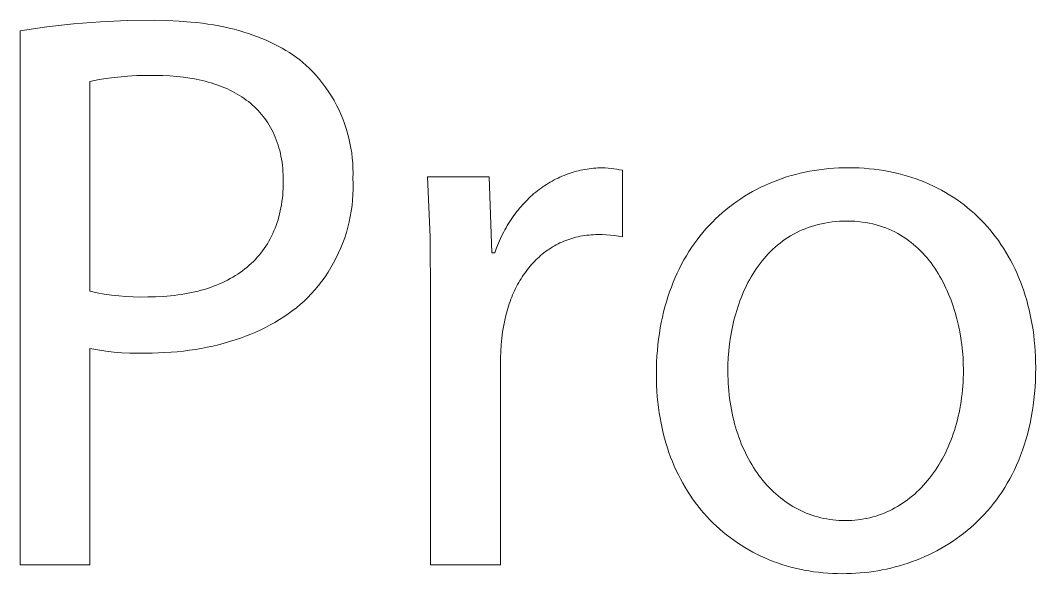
# Model space of a CAD drawing. Header units: millimetres. Extents: x 4001 to 9794, y -321 to 3726.
# Drawn here: x 7951 to 8024.4, y -225 to -185 of the extents above; entities that cross this region are included whole.
import ezdxf

# ---------------------------------------------------------------- set-up
doc = ezdxf.new("R2010")
doc.units = ezdxf.units.MM
doc.header["$MEASUREMENT"] = 0
doc.layers.add('Domyślny', color=7, linetype='Continuous', true_color=0x000000)

msp = doc.modelspace()

# ---------------------------------------------------------------- linework, layer by layer
at = {"layer": 'Domyślny', "color": 18, "lineweight": 15, "true_color": 0x000000}
for p, q in [((7956.793, -185.071), (7958.736, -184.985)), ((7958.736, -184.985), (7960.681, -184.964)), ((7960.681, -184.964), (7961.598, -184.978)), ((7961.598, -184.978), (7962.485, -185.019)), ((7962.485, -185.019), (7963.34, -185.087)), ((7950.997, -185.717), (7952.922, -185.437)), ((7950.997, -224.335), (7950.997, -185.717)), ((7952.922, -185.437), (7954.854, -185.222)), ((7954.854, -185.222), (7956.793, -185.071)), ((7963.34, -185.087), (7963.756, -185.13)), ((7963.756, -185.13), (7964.164, -185.181)), ((7964.164, -185.181), (7964.565, -185.237)), ((7964.565, -185.237), (7964.958, -185.3)), ((7964.958, -185.3), (7965.343, -185.37)), ((7965.343, -185.37), (7965.72, -185.446)), ((7965.72, -185.446), (7966.09, -185.528)), ((7966.09, -185.528), (7966.452, -185.616)), ((7966.452, -185.616), (7966.806, -185.71)), ((7966.806, -185.71), (7967.152, -185.811)), ((7967.152, -185.811), (7967.491, -185.917)), ((7967.491, -185.917), (7967.822, -186.03)), ((7967.822, -186.03), (7968.146, -186.148)), ((7968.146, -186.148), (7968.462, -186.273)), ((7968.462, -186.273), (7968.77, -186.403)), ((7968.77, -186.403), (7969.07, -186.539)), ((7969.07, -186.539), (7969.363, -186.681)), ((7969.363, -186.681), (7969.649, -186.828)), ((7969.649, -186.828), (7969.926, -186.981)), ((7969.926, -186.981), (7970.196, -187.14)), ((7970.196, -187.14), (7970.459, -187.304)), ((7970.459, -187.304), (7970.713, -187.473)), ((7970.713, -187.473), (7970.961, -187.648)), ((7970.961, -187.648), (7971.2, -187.829)), ((7971.2, -187.829), (7971.432, -188.014)), ((7971.432, -188.014), (7971.657, -188.205)), ((7971.657, -188.205), (7971.92, -188.458)), ((7971.92, -188.458), (7972.175, -188.72)), ((7956.705, -189.255), (7956.032, -189.382)), ((7956.032, -189.382), (7956.032, -204.563)), ((7957.381, -189.15), (7956.705, -189.255)), ((7958.061, -189.067), (7957.381, -189.15)), ((7958.743, -189.006), (7958.061, -189.067)), ((7959.427, -188.968), (7958.743, -189.006)), ((7960.112, -188.951), (7959.427, -188.968)), ((7960.796, -188.957), (7960.112, -188.951)), ((7961.312, -188.965), (7960.796, -188.957)), ((7961.815, -188.987), (7961.312, -188.965)), ((7962.308, -189.023), (7961.815, -188.987)), ((7962.788, -189.074), (7962.308, -189.023)), ((7963.255, -189.14), (7962.788, -189.074)), ((7963.484, -189.179), (7963.255, -189.14)), ((7963.71, -189.221), (7963.484, -189.179)), ((7963.933, -189.267), (7963.71, -189.221)), ((7964.152, -189.317), (7963.933, -189.267)), ((7964.368, -189.37), (7964.152, -189.317)), ((7964.581, -189.427), (7964.368, -189.37)), ((7964.79, -189.488), (7964.581, -189.427)), ((7972.175, -188.72), (7972.421, -188.99)), ((7972.421, -188.99), (7972.657, -189.269)), ((7972.657, -189.269), (7972.884, -189.555)), ((7964.996, -189.552), (7964.79, -189.488)), ((7965.198, -189.62), (7964.996, -189.552)), ((7965.397, -189.692), (7965.198, -189.62)), ((7965.592, -189.768), (7965.397, -189.692)), ((7965.783, -189.847), (7965.592, -189.768)), ((7965.971, -189.931), (7965.783, -189.847)), ((7966.155, -190.017), (7965.971, -189.931)), ((7966.336, -190.108), (7966.155, -190.017)), ((7966.512, -190.202), (7966.336, -190.108)), ((7972.884, -189.555), (7973.101, -189.85)), ((7973.101, -189.85), (7973.307, -190.151)), ((7973.307, -190.151), (7973.503, -190.46)), ((7966.685, -190.301), (7966.512, -190.202)), ((7966.854, -190.402), (7966.685, -190.301)), ((7967.019, -190.508), (7966.854, -190.402)), ((7967.18, -190.618), (7967.019, -190.508)), ((7967.337, -190.731), (7967.18, -190.618)), ((7967.49, -190.848), (7967.337, -190.731)), ((7967.639, -190.969), (7967.49, -190.848)), ((7973.503, -190.46), (7973.688, -190.775)), ((7973.688, -190.775), (7973.862, -191.096)), ((7967.784, -191.093), (7967.639, -190.969)), ((7967.924, -191.222), (7967.784, -191.093)), ((7968.061, -191.354), (7967.924, -191.222)), ((7968.193, -191.49), (7968.061, -191.354)), ((7968.321, -191.63), (7968.193, -191.49)), ((7968.445, -191.773), (7968.321, -191.63)), ((7973.862, -191.096), (7974.025, -191.423)), ((7974.025, -191.423), (7974.177, -191.755)), ((7968.564, -191.921), (7968.445, -191.773)), ((7968.679, -192.072), (7968.564, -191.921)), ((7968.79, -192.227), (7968.679, -192.072)), ((7968.896, -192.386), (7968.79, -192.227)), ((7974.177, -191.755), (7974.317, -192.093)), ((7974.317, -192.093), (7974.445, -192.435)), ((7968.997, -192.549), (7968.896, -192.386)), ((7969.094, -192.715), (7968.997, -192.549)), ((7969.187, -192.886), (7969.094, -192.715)), ((7969.274, -193.06), (7969.187, -192.886)), ((7969.357, -193.238), (7969.274, -193.06)), ((7974.445, -192.435), (7974.562, -192.781)), ((7974.562, -192.781), (7974.666, -193.131)), ((7969.436, -193.42), (7969.357, -193.238)), ((7969.509, -193.606), (7969.436, -193.42)), ((7969.578, -193.796), (7969.509, -193.606)), ((7969.642, -193.989), (7969.578, -193.796)), ((7974.666, -193.131), (7974.759, -193.485)), ((7974.759, -193.485), (7974.839, -193.841)), ((7974.839, -193.841), (7974.907, -194.2)), ((7969.701, -194.187), (7969.642, -193.989)), ((7969.755, -194.388), (7969.701, -194.187)), ((7969.804, -194.593), (7969.755, -194.388)), ((7974.907, -194.2), (7974.962, -194.561)), ((7974.962, -194.561), (7975.005, -194.924)), ((7969.849, -194.802), (7969.804, -194.593)), ((7969.888, -195.015), (7969.849, -194.802)), ((7969.922, -195.232), (7969.888, -195.015)), ((7969.951, -195.453), (7969.922, -195.232)), ((7975.005, -194.924), (7975.036, -195.288)), ((7975.036, -195.288), (7975.053, -195.653)), ((7969.974, -195.678), (7969.951, -195.453)), ((7969.993, -195.906), (7969.974, -195.678)), ((7970.006, -196.139), (7969.993, -195.906)), ((7975.059, -196.019), (7975.052, -196.384)), ((7975.053, -195.653), (7975.059, -196.019)), ((7990.609, -196.069), (7990.758, -196.018)), ((7990.758, -196.018), (7990.908, -195.97)), ((7990.908, -195.97), (7991.058, -195.925)), ((7991.058, -195.925), (7991.21, -195.883)), ((7991.21, -195.883), (7991.363, -195.845)), ((7991.363, -195.845), (7991.516, -195.809)), ((7991.516, -195.809), (7991.671, -195.777)), ((7991.671, -195.777), (7991.826, -195.749)), ((7991.826, -195.749), (7991.982, -195.723)), ((7991.982, -195.723), (7992.139, -195.701)), ((7992.139, -195.701), (7992.296, -195.682)), ((7992.296, -195.682), (7992.454, -195.667)), ((7992.454, -195.667), (7992.613, -195.655)), ((7992.613, -195.655), (7992.773, -195.646)), ((7992.773, -195.646), (7992.933, -195.641)), ((7992.933, -195.641), (7993.093, -195.639)), ((7993.093, -195.639), (7993.302, -195.645)), ((7993.302, -195.645), (7993.51, -195.657)), ((7993.51, -195.657), (7993.718, -195.676)), ((7993.718, -195.676), (7993.925, -195.7)), ((7993.925, -195.7), (7994.131, -195.732)), ((7994.131, -195.732), (7994.336, -195.769)), ((7994.336, -195.769), (7994.54, -195.813)), ((7994.54, -195.813), (7994.54, -200.616)), ((8007.07, -196.109), (8007.404, -196.026)), ((8007.404, -196.026), (8007.74, -195.951)), ((8007.74, -195.951), (8008.08, -195.883)), ((8008.08, -195.883), (8008.423, -195.824)), ((8008.423, -195.824), (8008.769, -195.772)), ((8008.769, -195.772), (8009.118, -195.728)), ((8009.118, -195.728), (8009.47, -195.692)), ((8009.47, -195.692), (8009.824, -195.664)), ((8009.824, -195.664), (8010.182, -195.644)), ((8010.182, -195.644), (8010.542, -195.632)), ((8010.542, -195.632), (8010.904, -195.628)), ((8010.904, -195.628), (8011.28, -195.632)), ((8011.28, -195.632), (8011.652, -195.645)), ((8011.652, -195.645), (8012.02, -195.666)), ((8012.02, -195.666), (8012.384, -195.696)), ((8012.384, -195.696), (8012.745, -195.734)), ((8012.745, -195.734), (8013.101, -195.78)), ((8013.101, -195.78), (8013.452, -195.834)), ((8013.452, -195.834), (8013.8, -195.897)), ((8013.8, -195.897), (8014.143, -195.967)), ((8014.143, -195.967), (8014.482, -196.045)), ((8014.482, -196.045), (8014.816, -196.132)), ((7970.014, -196.375), (7970.006, -196.139)), ((7970.017, -196.616), (7970.014, -196.375)), ((7970.014, -196.867), (7970.017, -196.616)), ((7975.052, -196.384), (7975.065, -196.781)), ((7975.065, -196.781), (7975.066, -197.178)), ((7980.627, -200.653), (7980.439, -196.276)), ((7980.439, -196.276), (7984.915, -196.276)), ((7984.915, -196.276), (7985.088, -201.774)), ((7989.051, -196.832), (7989.186, -196.748)), ((7989.186, -196.748), (7989.323, -196.667)), ((7989.323, -196.667), (7989.461, -196.589)), ((7989.461, -196.589), (7989.6, -196.513)), ((7989.6, -196.513), (7989.74, -196.441)), ((7989.74, -196.441), (7989.882, -196.371)), ((7989.882, -196.371), (7990.025, -196.305)), ((7990.025, -196.305), (7990.17, -196.241)), ((7990.17, -196.241), (7990.315, -196.181)), ((7990.315, -196.181), (7990.462, -196.123)), ((7990.462, -196.123), (7990.609, -196.069)), ((8004.842, -196.901), (8005.149, -196.765)), ((8005.149, -196.765), (8005.459, -196.637)), ((8005.459, -196.637), (8005.774, -196.516)), ((8005.774, -196.516), (8006.092, -196.403)), ((8006.092, -196.403), (8006.415, -196.297)), ((8006.415, -196.297), (8006.741, -196.199)), ((8006.741, -196.199), (8007.07, -196.109)), ((8014.816, -196.132), (8015.146, -196.226)), ((8015.146, -196.226), (8015.471, -196.327)), ((8015.471, -196.327), (8015.792, -196.437)), ((8015.792, -196.437), (8016.107, -196.554)), ((8016.107, -196.554), (8016.418, -196.678)), ((8016.418, -196.678), (8016.724, -196.81)), ((7969.974, -197.599), (7969.993, -197.359)), ((7969.993, -197.359), (7970.006, -197.115)), ((7970.006, -197.115), (7970.014, -196.867)), ((7975.066, -197.178), (7975.052, -197.575)), ((7988.023, -197.607), (7988.145, -197.501)), ((7988.145, -197.501), (7988.27, -197.397)), ((7988.27, -197.397), (7988.396, -197.296)), ((7988.396, -197.296), (7988.524, -197.198)), ((7988.524, -197.198), (7988.654, -197.102)), ((7988.654, -197.102), (7988.784, -197.009)), ((7988.784, -197.009), (7988.917, -196.92)), ((7988.917, -196.92), (7989.051, -196.832)), ((8003.375, -197.69), (8003.659, -197.518)), ((8003.659, -197.518), (8003.948, -197.353)), ((8003.948, -197.353), (8004.242, -197.195)), ((8004.242, -197.195), (8004.54, -197.044)), ((8004.54, -197.044), (8004.842, -196.901)), ((8016.724, -196.81), (8017.026, -196.95)), ((8017.026, -196.95), (8017.322, -197.096)), ((8017.322, -197.096), (8017.613, -197.25)), ((8017.613, -197.25), (8017.899, -197.411)), ((8017.899, -197.411), (8018.18, -197.579)), ((7969.885, -198.299), (7969.92, -198.07)), ((7969.92, -198.07), (7969.949, -197.836)), ((7969.949, -197.836), (7969.974, -197.599)), ((7975.025, -197.971), (7974.984, -198.366)), ((7975.052, -197.575), (7975.025, -197.971)), ((7987.321, -198.302), (7987.433, -198.18)), ((7987.433, -198.18), (7987.548, -198.06)), ((7987.548, -198.06), (7987.664, -197.943)), ((7987.664, -197.943), (7987.782, -197.828)), ((7987.782, -197.828), (7987.901, -197.717)), ((7987.901, -197.717), (7988.023, -197.607)), ((8002.286, -198.452), (8002.551, -198.251)), ((8002.551, -198.251), (8002.821, -198.057)), ((8002.821, -198.057), (8003.095, -197.87)), ((8003.095, -197.87), (8003.375, -197.69)), ((8018.18, -197.579), (8018.455, -197.754)), ((8018.455, -197.754), (8018.726, -197.936)), ((8018.726, -197.936), (8018.991, -198.125)), ((8018.991, -198.125), (8019.25, -198.321)), ((7969.694, -199.181), (7969.749, -198.966)), ((7969.749, -198.966), (7969.8, -198.747)), ((7969.8, -198.747), (7969.845, -198.525)), ((7969.845, -198.525), (7969.885, -198.299)), ((7974.929, -198.76), (7974.861, -199.151)), ((7974.984, -198.366), (7974.929, -198.76)), ((7986.687, -199.089), (7986.788, -198.951)), ((7986.788, -198.951), (7986.89, -198.817)), ((7986.89, -198.817), (7986.995, -198.684)), ((7986.995, -198.684), (7987.102, -198.554)), ((7987.102, -198.554), (7987.211, -198.427)), ((7987.211, -198.427), (7987.321, -198.302)), ((8001.523, -199.098), (8001.772, -198.875)), ((8001.772, -198.875), (8002.027, -198.66)), ((8002.027, -198.66), (8002.286, -198.452)), ((8019.25, -198.321), (8019.504, -198.523)), ((8019.504, -198.523), (8019.752, -198.732)), ((8019.752, -198.732), (8019.995, -198.947)), ((8019.995, -198.947), (8020.232, -199.17)), ((7969.497, -199.803), (7969.568, -199.599)), ((7969.568, -199.599), (7969.633, -199.392)), ((7969.633, -199.392), (7969.694, -199.181)), ((7974.78, -199.54), (7974.685, -199.925)), ((7974.861, -199.151), (7974.78, -199.54)), ((7986.216, -199.811), (7986.306, -199.662)), ((7986.306, -199.662), (7986.398, -199.515)), ((7986.398, -199.515), (7986.492, -199.37)), ((7986.492, -199.37), (7986.589, -199.228)), ((7986.589, -199.228), (7986.687, -199.089)), ((8000.81, -199.806), (8001.042, -199.563)), ((8001.042, -199.563), (8001.28, -199.327)), ((8001.28, -199.327), (8001.523, -199.098)), ((8008.935, -199.678), (8008.69, -199.735)), ((8009.185, -199.628), (8008.935, -199.678)), ((8009.44, -199.585), (8009.185, -199.628)), ((8009.699, -199.55), (8009.44, -199.585)), ((8009.964, -199.522), (8009.699, -199.55)), ((8010.234, -199.502), (8009.964, -199.522)), ((8010.508, -199.49), (8010.234, -199.502)), ((8010.788, -199.486), (8010.508, -199.49)), ((8011.068, -199.49), (8010.788, -199.486)), ((8011.343, -199.503), (8011.068, -199.49)), ((8011.613, -199.525), (8011.343, -199.503)), ((8011.878, -199.555), (8011.613, -199.525)), ((8012.137, -199.593), (8011.878, -199.555)), ((8012.391, -199.639), (8012.137, -199.593)), ((8012.639, -199.692), (8012.391, -199.639)), ((8012.883, -199.754), (8012.639, -199.692)), ((8020.232, -199.17), (8020.463, -199.398)), ((8020.463, -199.398), (8020.689, -199.633)), ((8020.689, -199.633), (8020.908, -199.874)), ((7969.164, -200.58), (7969.255, -200.392)), ((7969.255, -200.392), (7969.34, -200.199)), ((7969.34, -200.199), (7969.421, -200.003)), ((7969.421, -200.003), (7969.497, -199.803)), ((7974.576, -200.307), (7974.455, -200.685)), ((7974.685, -199.925), (7974.576, -200.307)), ((7985.724, -200.753), (7985.878, -200.43)), ((7985.878, -200.43), (7985.959, -200.272)), ((7985.959, -200.272), (7986.042, -200.116)), ((7986.042, -200.116), (7986.128, -199.962)), ((7986.128, -199.962), (7986.216, -199.811)), ((8000.148, -200.576), (8000.363, -200.313)), ((8000.363, -200.313), (8000.583, -200.056)), ((8000.583, -200.056), (8000.81, -199.806)), ((8006.902, -200.437), (8006.7, -200.553)), ((8007.109, -200.327), (8006.902, -200.437)), ((8007.32, -200.223), (8007.109, -200.327)), ((8007.536, -200.125), (8007.32, -200.223)), ((8007.757, -200.034), (8007.536, -200.125)), ((8007.983, -199.949), (8007.757, -200.034)), ((8008.214, -199.871), (8007.983, -199.949)), ((8008.449, -199.799), (8008.214, -199.871)), ((8008.69, -199.735), (8008.449, -199.799)), ((8013.121, -199.823), (8012.883, -199.754)), ((8013.355, -199.899), (8013.121, -199.823)), ((8013.583, -199.982), (8013.355, -199.899)), ((8013.806, -200.073), (8013.583, -199.982)), ((8014.025, -200.17), (8013.806, -200.073)), ((8014.238, -200.274), (8014.025, -200.17)), ((8014.446, -200.384), (8014.238, -200.274)), ((8014.649, -200.5), (8014.446, -200.384)), ((8020.908, -199.874), (8021.122, -200.122)), ((8021.122, -200.122), (8021.329, -200.375)), ((8021.329, -200.375), (8021.53, -200.635)), ((7968.753, -201.297), (7968.863, -201.123)), ((7968.863, -201.123), (7968.968, -200.946)), ((7968.968, -200.946), (7969.068, -200.765)), ((7969.068, -200.765), (7969.164, -200.58)), ((7974.321, -201.059), (7974.174, -201.428)), ((7974.455, -200.685), (7974.321, -201.059)), ((7980.671, -205.034), (7980.627, -200.653)), ((7985.444, -201.425), (7985.579, -201.085)), ((7985.579, -201.085), (7985.724, -200.753)), ((7989.886, -201.136), (7989.751, -201.206)), ((7990.023, -201.068), (7989.886, -201.136)), ((7990.161, -201.005), (7990.023, -201.068)), ((7990.302, -200.944), (7990.161, -201.005)), ((7990.444, -200.887), (7990.302, -200.944)), ((7990.588, -200.833), (7990.444, -200.887)), ((7990.734, -200.783), (7990.588, -200.833)), ((7990.882, -200.737), (7990.734, -200.783)), ((7991.031, -200.693), (7990.882, -200.737)), ((7991.182, -200.654), (7991.031, -200.693)), ((7991.335, -200.618), (7991.182, -200.654)), ((7991.49, -200.586), (7991.335, -200.618)), ((7991.646, -200.557), (7991.49, -200.586)), ((7991.804, -200.532), (7991.646, -200.557)), ((7991.963, -200.511), (7991.804, -200.532)), ((7992.124, -200.493), (7991.963, -200.511)), ((7992.287, -200.48), (7992.124, -200.493)), ((7992.452, -200.47), (7992.287, -200.48)), ((7992.617, -200.464), (7992.452, -200.47)), ((7992.785, -200.462), (7992.617, -200.464)), ((7993.079, -200.464), (7992.785, -200.462)), ((7993.373, -200.476), (7993.079, -200.464)), ((7993.666, -200.497), (7993.373, -200.476)), ((7993.959, -200.528), (7993.666, -200.497)), ((7994.25, -200.567), (7993.959, -200.528)), ((7994.54, -200.616), (7994.25, -200.567)), ((7999.541, -201.407), (7999.737, -201.124)), ((7999.737, -201.124), (7999.94, -200.847)), ((7999.94, -200.847), (8000.148, -200.576)), ((8005.938, -201.076), (8005.759, -201.22)), ((8006.121, -200.937), (8005.938, -201.076)), ((8006.309, -200.803), (8006.121, -200.937)), ((8006.502, -200.675), (8006.309, -200.803)), ((8006.7, -200.553), (8006.502, -200.675)), ((8014.848, -200.623), (8014.649, -200.5)), ((8015.041, -200.752), (8014.848, -200.623)), ((8015.23, -200.886), (8015.041, -200.752)), ((8015.414, -201.027), (8015.23, -200.886)), ((8015.593, -201.172), (8015.414, -201.027)), ((8015.768, -201.323), (8015.593, -201.172)), ((8021.53, -200.635), (8021.726, -200.9)), ((8021.726, -200.9), (8021.915, -201.172)), ((8021.915, -201.172), (8022.097, -201.449)), ((7968.265, -201.952), (7968.394, -201.794)), ((7968.394, -201.794), (7968.519, -201.632)), ((7968.519, -201.632), (7968.638, -201.466)), ((7968.638, -201.466), (7968.753, -201.297)), ((7974.014, -201.792), (7973.842, -202.149)), ((7974.174, -201.428), (7974.014, -201.792)), ((7985.088, -201.774), (7985.32, -201.774)), ((7985.32, -201.774), (7985.444, -201.425)), ((7988.742, -201.883), (7988.624, -201.982)), ((7988.861, -201.788), (7988.742, -201.883)), ((7988.982, -201.696), (7988.861, -201.788)), ((7989.105, -201.606), (7988.982, -201.696)), ((7989.231, -201.52), (7989.105, -201.606)), ((7989.358, -201.437), (7989.231, -201.52)), ((7989.487, -201.357), (7989.358, -201.437)), ((7989.618, -201.28), (7989.487, -201.357)), ((7989.751, -201.206), (7989.618, -201.28)), ((7999.169, -201.994), (7999.352, -201.697)), ((7999.352, -201.697), (7999.541, -201.407)), ((8005.089, -201.849), (8004.933, -202.018)), ((8005.25, -201.684), (8005.089, -201.849)), ((8005.415, -201.524), (8005.25, -201.684)), ((8005.585, -201.37), (8005.415, -201.524)), ((8005.759, -201.22), (8005.585, -201.37)), ((8015.937, -201.479), (8015.768, -201.323)), ((8016.103, -201.64), (8015.937, -201.479)), ((8016.263, -201.806), (8016.103, -201.64)), ((8016.419, -201.977), (8016.263, -201.806)), ((8022.097, -201.449), (8022.274, -201.732)), ((8022.274, -201.732), (8022.443, -202.021)), ((7967.552, -202.683), (7967.704, -202.544)), ((7967.704, -202.544), (7967.851, -202.402)), ((7967.851, -202.402), (7967.994, -202.256)), ((7967.994, -202.256), (7968.132, -202.106)), ((7968.132, -202.106), (7968.265, -201.952)), ((7973.657, -202.501), (7973.46, -202.846)), ((7973.842, -202.149), (7973.657, -202.501)), ((7987.965, -202.633), (7987.863, -202.751)), ((7988.07, -202.517), (7987.965, -202.633)), ((7988.177, -202.404), (7988.07, -202.517)), ((7988.285, -202.294), (7988.177, -202.404)), ((7988.396, -202.187), (7988.285, -202.294)), ((7988.509, -202.083), (7988.396, -202.187)), ((7988.624, -201.982), (7988.509, -202.083)), ((7998.66, -202.924), (7998.823, -202.608)), ((7998.823, -202.608), (7998.992, -202.298)), ((7998.992, -202.298), (7999.169, -201.994)), ((8004.492, -202.552), (8004.354, -202.739)), ((8004.634, -202.369), (8004.492, -202.552)), ((8004.782, -202.191), (8004.634, -202.369)), ((8004.933, -202.018), (8004.782, -202.191)), ((8016.57, -202.152), (8016.419, -201.977)), ((8016.716, -202.331), (8016.57, -202.152)), ((8016.858, -202.515), (8016.716, -202.331)), ((8016.996, -202.702), (8016.858, -202.515)), ((8022.443, -202.021), (8022.607, -202.316)), ((8022.607, -202.316), (8022.764, -202.616)), ((8022.764, -202.616), (8022.914, -202.921)), ((7966.549, -203.43), (7966.727, -203.315)), ((7966.727, -203.315), (7966.901, -203.197)), ((7966.901, -203.197), (7967.07, -203.074)), ((7967.07, -203.074), (7967.235, -202.948)), ((7967.235, -202.948), (7967.396, -202.817)), ((7967.396, -202.817), (7967.552, -202.683)), ((7973.252, -203.184), (7973.032, -203.515)), ((7973.46, -202.846), (7973.252, -203.184)), ((7987.385, -203.381), (7987.296, -203.515)), ((7987.476, -203.25), (7987.385, -203.381)), ((7987.569, -203.121), (7987.476, -203.25)), ((7987.665, -202.995), (7987.569, -203.121)), ((7987.763, -202.872), (7987.665, -202.995)), ((7987.863, -202.751), (7987.763, -202.872)), ((7998.355, -203.576), (7998.504, -203.247)), ((7998.504, -203.247), (7998.66, -202.924)), ((8003.966, -203.322), (8003.845, -203.524)), ((8004.091, -203.124), (8003.966, -203.322)), ((8004.22, -202.929), (8004.091, -203.124)), ((8004.354, -202.739), (8004.22, -202.929)), ((8017.129, -202.893), (8016.996, -202.702)), ((8017.257, -203.088), (8017.129, -202.893)), ((8017.382, -203.287), (8017.257, -203.088)), ((8017.501, -203.488), (8017.382, -203.287)), ((8022.914, -202.921), (8023.057, -203.232)), ((8023.057, -203.232), (8023.194, -203.549)), ((7964.971, -204.201), (7965.183, -204.119)), ((7965.183, -204.119), (7965.391, -204.033)), ((7965.391, -204.033), (7965.594, -203.942)), ((7965.594, -203.942), (7965.793, -203.848)), ((7965.793, -203.848), (7965.988, -203.749)), ((7965.988, -203.749), (7966.179, -203.647)), ((7966.179, -203.647), (7966.366, -203.54)), ((7966.366, -203.54), (7966.549, -203.43)), ((7972.801, -203.838), (7972.559, -204.152)), ((7973.032, -203.515), (7972.801, -203.838)), ((7986.964, -204.074), (7986.886, -204.22)), ((7987.043, -203.931), (7986.964, -204.074)), ((7987.125, -203.79), (7987.043, -203.931)), ((7987.209, -203.651), (7987.125, -203.79)), ((7987.296, -203.515), (7987.209, -203.651)), ((7998.078, -204.254), (7998.213, -203.912)), ((7998.213, -203.912), (7998.355, -203.576)), ((8003.617, -203.938), (8003.509, -204.15)), ((8003.729, -203.729), (8003.617, -203.938)), ((8003.845, -203.524), (8003.729, -203.729)), ((8017.617, -203.693), (8017.501, -203.488)), ((8017.728, -203.901), (8017.617, -203.693)), ((8017.835, -204.112), (8017.728, -203.901)), ((8017.937, -204.325), (8017.835, -204.112)), ((8023.194, -203.549), (8023.324, -203.87)), ((8023.324, -203.87), (8023.447, -204.197)), ((7956.032, -204.563), (7956.547, -204.673)), ((7956.547, -204.673), (7957.066, -204.766)), ((7957.066, -204.766), (7957.588, -204.842)), ((7957.588, -204.842), (7958.112, -204.902)), ((7961.863, -204.891), (7962.125, -204.863)), ((7962.125, -204.863), (7962.383, -204.831)), ((7962.383, -204.831), (7962.638, -204.794)), ((7962.638, -204.794), (7962.888, -204.754)), ((7962.888, -204.754), (7963.135, -204.709)), ((7963.135, -204.709), (7963.378, -204.66)), ((7963.378, -204.66), (7963.618, -204.607)), ((7963.618, -204.607), (7963.853, -204.55)), ((7963.853, -204.55), (7964.085, -204.488)), ((7964.085, -204.488), (7964.312, -204.423)), ((7964.312, -204.423), (7964.536, -204.353)), ((7964.536, -204.353), (7964.756, -204.279)), ((7964.756, -204.279), (7964.971, -204.201)), ((7972.042, -204.756), (7971.786, -205.016)), ((7972.306, -204.459), (7972.042, -204.756)), ((7972.559, -204.152), (7972.306, -204.459)), ((7986.602, -204.826), (7986.537, -204.983)), ((7986.669, -204.671), (7986.602, -204.826)), ((7986.739, -204.518), (7986.669, -204.671)), ((7986.812, -204.368), (7986.739, -204.518)), ((7986.886, -204.22), (7986.812, -204.368)), ((7997.832, -204.957), (7997.951, -204.602)), ((7997.951, -204.602), (7998.078, -204.254)), ((8003.212, -204.804), (8003.122, -205.028)), ((8003.307, -204.583), (8003.212, -204.804)), ((8003.406, -204.365), (8003.307, -204.583)), ((8003.509, -204.15), (8003.406, -204.365)), ((8018.035, -204.541), (8017.937, -204.325)), ((8018.129, -204.759), (8018.035, -204.541)), ((8018.219, -204.979), (8018.129, -204.759)), ((8023.447, -204.197), (8023.563, -204.529)), ((8023.563, -204.529), (8023.672, -204.866)), ((8023.672, -204.866), (8023.774, -205.208)), ((7958.112, -204.902), (7958.637, -204.944)), ((7958.637, -204.944), (7959.164, -204.969)), ((7959.164, -204.969), (7959.691, -204.977)), ((7959.691, -204.977), (7960.218, -204.968)), ((7960.218, -204.968), (7960.78, -204.959)), ((7960.78, -204.959), (7961.329, -204.934)), ((7961.329, -204.934), (7961.863, -204.891)), ((7971.245, -205.512), (7970.961, -205.748)), ((7971.52, -205.268), (7971.245, -205.512)), ((7971.786, -205.016), (7971.52, -205.268)), ((7980.671, -224.343), (7980.671, -205.034)), ((7986.357, -205.466), (7986.302, -205.631)), ((7986.414, -205.303), (7986.357, -205.466)), ((7986.474, -205.142), (7986.414, -205.303)), ((7986.537, -204.983), (7986.474, -205.142)), ((7997.615, -205.685), (7997.719, -205.318)), ((7997.719, -205.318), (7997.832, -204.957)), ((8002.953, -205.483), (8002.875, -205.714)), ((8003.035, -205.254), (8002.953, -205.483)), ((8003.122, -205.028), (8003.035, -205.254)), ((8018.305, -205.201), (8018.219, -204.979)), ((8018.386, -205.425), (8018.305, -205.201)), ((8018.464, -205.65), (8018.386, -205.425)), ((8023.774, -205.208), (8023.869, -205.555)), ((8023.869, -205.555), (8023.957, -205.907)), ((7970.366, -206.197), (7970.056, -206.409)), ((7970.668, -205.977), (7970.366, -206.197)), ((7970.961, -205.748), (7970.668, -205.977)), ((7986.108, -206.311), (7986.027, -206.662)), ((7986.2, -205.967), (7986.108, -206.311)), ((7986.302, -205.631), (7986.2, -205.967)), ((7997.429, -206.437), (7997.518, -206.058)), ((7997.518, -206.058), (7997.615, -205.685)), ((8002.732, -206.182), (8002.666, -206.419)), ((8002.802, -205.947), (8002.732, -206.182)), ((8002.875, -205.714), (8002.802, -205.947)), ((8018.537, -205.878), (8018.464, -205.65)), ((8018.607, -206.106), (8018.537, -205.878)), ((8018.733, -206.566), (8018.607, -206.106)), ((8023.957, -205.907), (8024.037, -206.263)), ((8024.037, -206.263), (8024.11, -206.625)), ((7969.075, -206.997), (7968.732, -207.177)), ((7969.41, -206.809), (7969.075, -206.997)), ((7969.737, -206.613), (7969.41, -206.809)), ((7970.056, -206.409), (7969.737, -206.613)), ((7985.956, -207.021), (7985.878, -207.491)), ((7986.027, -206.662), (7985.956, -207.021)), ((7997.275, -207.214), (7997.348, -206.823)), ((7997.348, -206.823), (7997.429, -206.437)), ((8002.548, -206.899), (8002.446, -207.384)), ((8002.605, -206.658), (8002.548, -206.899)), ((8002.666, -206.419), (8002.605, -206.658)), ((8018.844, -207.029), (8018.733, -206.566)), ((8018.94, -207.494), (8018.844, -207.029)), ((8024.11, -206.625), (8024.176, -206.991)), ((8024.176, -206.991), (8024.234, -207.361)), ((7967.659, -207.667), (7967.288, -207.814)), ((7968.024, -207.512), (7967.659, -207.667)), ((7968.382, -207.348), (7968.024, -207.512)), ((7968.732, -207.177), (7968.382, -207.348)), ((7985.878, -207.491), (7985.815, -207.965)), ((7997.154, -208.015), (7997.211, -207.611)), ((7997.211, -207.611), (7997.275, -207.214)), ((8002.446, -207.384), (8002.359, -207.875)), ((8019.02, -207.96), (8018.94, -207.494)), ((8024.234, -207.361), (8024.284, -207.736)), ((8024.284, -207.736), (8024.327, -208.115)), ((7964.92, -208.523), (7964.505, -208.612)), ((7965.33, -208.426), (7964.92, -208.523)), ((7965.734, -208.32), (7965.33, -208.426)), ((7966.132, -208.206), (7965.734, -208.32)), ((7966.524, -208.084), (7966.132, -208.206)), ((7966.909, -207.953), (7966.524, -208.084)), ((7967.288, -207.814), (7966.909, -207.953)), ((7985.769, -208.44), (7985.739, -208.916)), ((7985.815, -207.965), (7985.769, -208.44)), ((7997.067, -208.839), (7997.106, -208.424)), ((7997.106, -208.424), (7997.154, -208.015)), ((8002.289, -208.369), (8002.235, -208.867)), ((8002.359, -207.875), (8002.289, -208.369)), ((8019.085, -208.425), (8019.02, -207.96)), ((8019.135, -208.887), (8019.085, -208.425)), ((8024.327, -208.115), (8024.363, -208.499)), ((8024.363, -208.499), (8024.39, -208.887)), ((7956.604, -208.799), (7956.032, -208.691)), ((7956.032, -208.691), (7956.032, -224.335)), ((7957.179, -208.887), (7956.604, -208.799)), ((7957.757, -208.956), (7957.179, -208.887)), ((7958.337, -209.006), (7957.757, -208.956)), ((7958.919, -209.036), (7958.337, -209.006)), ((7959.501, -209.047), (7958.919, -209.036)), ((7960.083, -209.038), (7959.501, -209.047)), ((7960.544, -209.034), (7960.083, -209.038)), ((7961.001, -209.021), (7960.544, -209.034)), ((7961.455, -209), (7961.001, -209.021)), ((7961.904, -208.97), (7961.455, -209)), ((7962.35, -208.931), (7961.904, -208.97)), ((7962.79, -208.884), (7962.35, -208.931)), ((7963.226, -208.829), (7962.79, -208.884)), ((7963.658, -208.765), (7963.226, -208.829)), ((7964.084, -208.693), (7963.658, -208.765)), ((7964.505, -208.612), (7964.084, -208.693)), ((7985.739, -208.916), (7985.725, -209.393)), ((7997.014, -209.687), (7997.036, -209.26)), ((7997.036, -209.26), (7997.067, -208.839)), ((8002.235, -208.867), (8002.196, -209.366)), ((8019.17, -209.347), (8019.135, -208.887)), ((8024.39, -208.887), (8024.41, -209.279)), ((7985.725, -209.393), (7985.725, -224.343)), ((7997, -210.12), (7997.014, -209.687)), ((8002.173, -209.866), (8002.166, -210.365)), ((8002.196, -209.366), (8002.173, -209.866)), ((8019.192, -209.801), (8019.17, -209.347)), ((8019.199, -210.25), (8019.192, -209.801)), ((8024.41, -209.279), (8024.422, -209.676)), ((8024.422, -209.676), (8024.426, -210.076)), ((7996.996, -210.558), (7997, -210.12)), ((7997, -210.971), (7996.996, -210.558)), ((8002.166, -210.365), (8002.168, -210.652)), ((8002.168, -210.652), (8002.176, -210.936)), ((8019.188, -210.838), (8019.196, -210.545)), ((8019.196, -210.545), (8019.199, -210.25)), ((8024.421, -210.558), (8024.405, -211.032)), ((8024.426, -210.076), (8024.421, -210.558)), ((7997.013, -211.379), (7997, -210.971)), ((7997.034, -211.782), (7997.013, -211.379)), ((8002.176, -210.936), (8002.189, -211.218)), ((8002.189, -211.218), (8002.206, -211.497)), ((8019.133, -211.699), (8019.156, -211.415)), ((8019.156, -211.415), (8019.175, -211.128)), ((8019.175, -211.128), (8019.188, -210.838)), ((8024.405, -211.032), (8024.379, -211.497)), ((7997.063, -212.179), (7997.034, -211.782)), ((7997.101, -212.572), (7997.063, -212.179)), ((8002.206, -211.497), (8002.229, -211.774)), ((8002.229, -211.774), (8002.257, -212.049)), ((8002.257, -212.049), (8002.289, -212.321)), ((8019.07, -212.259), (8019.104, -211.981)), ((8019.104, -211.981), (8019.133, -211.699)), ((8024.344, -211.954), (8024.298, -212.402)), ((8024.379, -211.497), (8024.344, -211.954)), ((7997.147, -212.96), (7997.101, -212.572)), ((8002.289, -212.321), (8002.327, -212.59)), ((8002.327, -212.59), (8002.369, -212.856)), ((8002.369, -212.856), (8002.416, -213.12)), ((8018.939, -213.076), (8018.988, -212.807)), ((8018.988, -212.807), (8019.032, -212.535)), ((8019.032, -212.535), (8019.07, -212.259)), ((8024.243, -212.842), (8024.178, -213.273)), ((8024.298, -212.402), (8024.243, -212.842)), ((7997.2, -213.343), (7997.147, -212.96)), ((7997.262, -213.72), (7997.2, -213.343)), ((8002.416, -213.12), (8002.468, -213.381)), ((8002.468, -213.381), (8002.524, -213.638)), ((8002.524, -213.638), (8002.585, -213.893)), ((8018.766, -213.864), (8018.828, -213.605)), ((8018.828, -213.605), (8018.886, -213.342)), ((8018.886, -213.342), (8018.939, -213.076)), ((8024.178, -213.273), (8024.104, -213.696)), ((7997.331, -214.093), (7997.262, -213.72)), ((7997.408, -214.46), (7997.331, -214.093)), ((8002.585, -213.893), (8002.65, -214.145)), ((8002.65, -214.145), (8002.72, -214.393)), ((8002.72, -214.393), (8002.795, -214.638)), ((8018.55, -214.622), (8018.626, -214.373)), ((8018.626, -214.373), (8018.698, -214.12)), ((8018.698, -214.12), (8018.766, -213.864)), ((8024.02, -214.111), (8023.928, -214.518)), ((8024.104, -213.696), (8024.02, -214.111)), ((7997.493, -214.821), (7997.408, -214.46)), ((7997.585, -215.178), (7997.493, -214.821)), ((8002.795, -214.638), (8002.874, -214.88)), ((8002.874, -214.88), (8002.957, -215.118)), ((8002.957, -215.118), (8003.044, -215.353)), ((8018.294, -215.347), (8018.384, -215.109)), ((8018.384, -215.109), (8018.469, -214.867)), ((8018.469, -214.867), (8018.55, -214.622)), ((8023.827, -214.916), (8023.717, -215.306)), ((8023.928, -214.518), (8023.827, -214.916)), ((7997.685, -215.529), (7997.585, -215.178)), ((7997.792, -215.874), (7997.685, -215.529)), ((7997.907, -216.214), (7997.792, -215.874)), ((8003.044, -215.353), (8003.136, -215.585)), ((8003.136, -215.585), (8003.232, -215.812)), ((8003.232, -215.812), (8003.332, -216.036)), ((8018, -216.038), (8018.102, -215.811)), ((8018.102, -215.811), (8018.2, -215.581)), ((8018.2, -215.581), (8018.294, -215.347)), ((8023.599, -215.688), (8023.473, -216.061)), ((8023.717, -215.306), (8023.599, -215.688)), ((7998.028, -216.548), (7997.907, -216.214)), ((7998.157, -216.877), (7998.028, -216.548)), ((8003.332, -216.036), (8003.437, -216.257)), ((8003.437, -216.257), (8003.545, -216.473)), ((8003.545, -216.473), (8003.657, -216.685)), ((8017.668, -216.693), (8017.783, -216.479)), ((8017.783, -216.479), (8017.893, -216.26)), ((8017.893, -216.26), (8018, -216.038)), ((8023.338, -216.427), (8023.196, -216.784)), ((8023.473, -216.061), (8023.338, -216.427)), ((7998.292, -217.2), (7998.157, -216.877)), ((7998.435, -217.517), (7998.292, -217.2)), ((8003.657, -216.685), (8003.774, -216.894)), ((8003.774, -216.894), (8003.894, -217.098)), ((8003.894, -217.098), (8004.018, -217.299)), ((8004.018, -217.299), (8004.146, -217.495)), ((8017.171, -217.507), (8017.301, -217.31)), ((8017.301, -217.31), (8017.427, -217.109)), ((8017.427, -217.109), (8017.549, -216.903)), ((8017.549, -216.903), (8017.668, -216.693)), ((8023.046, -217.133), (8022.888, -217.475)), ((8023.196, -216.784), (8023.046, -217.133)), ((7998.584, -217.828), (7998.435, -217.517)), ((7998.74, -218.134), (7998.584, -217.828)), ((8004.146, -217.495), (8004.278, -217.687)), ((8004.278, -217.687), (8004.413, -217.874)), ((8004.413, -217.874), (8004.553, -218.057)), ((8004.553, -218.057), (8004.696, -218.236)), ((8016.614, -218.251), (8016.758, -218.072)), ((8016.758, -218.072), (8016.899, -217.888)), ((8016.899, -217.888), (8017.037, -217.7)), ((8017.037, -217.7), (8017.171, -217.507)), ((8022.723, -217.808), (8022.551, -218.133)), ((8022.888, -217.475), (8022.723, -217.808)), ((7998.902, -218.433), (7998.74, -218.134)), ((7999.071, -218.727), (7998.902, -218.433)), ((7999.247, -219.015), (7999.071, -218.727)), ((8004.696, -218.236), (8004.842, -218.41)), ((8004.842, -218.41), (8004.992, -218.579)), ((8004.992, -218.579), (8005.146, -218.744)), ((8005.146, -218.744), (8005.302, -218.904)), ((8016.001, -218.919), (8016.159, -218.759)), ((8016.159, -218.759), (8016.314, -218.594)), ((8016.314, -218.594), (8016.466, -218.425)), ((8016.466, -218.425), (8016.614, -218.251)), ((8022.185, -218.76), (8021.992, -219.061)), ((8022.371, -218.45), (8022.185, -218.76)), ((8022.551, -218.133), (8022.371, -218.45)), ((7999.429, -219.296), (7999.247, -219.015)), ((7999.617, -219.572), (7999.429, -219.296)), ((8005.302, -218.904), (8005.463, -219.059)), ((8005.463, -219.059), (8005.627, -219.209)), ((8005.627, -219.209), (8005.794, -219.354)), ((8005.794, -219.354), (8005.964, -219.494)), ((8005.964, -219.494), (8006.138, -219.629)), ((8015.161, -219.642), (8015.335, -219.508)), ((8015.335, -219.508), (8015.506, -219.368)), ((8015.506, -219.368), (8015.674, -219.224)), ((8015.674, -219.224), (8015.839, -219.074)), ((8015.839, -219.074), (8016.001, -218.919)), ((8021.792, -219.355), (8021.587, -219.64)), ((8021.992, -219.061), (8021.792, -219.355)), ((7999.811, -219.841), (7999.617, -219.572)), ((8000.011, -220.104), (7999.811, -219.841)), ((8000.217, -220.361), (8000.011, -220.104)), ((8006.138, -219.629), (8006.314, -219.759)), ((8006.314, -219.759), (8006.494, -219.883)), ((8006.494, -219.883), (8006.677, -220.002)), ((8006.677, -220.002), (8006.863, -220.116)), ((8006.863, -220.116), (8007.052, -220.224)), ((8007.052, -220.224), (8007.244, -220.326)), ((8014.055, -220.335), (8014.247, -220.234)), ((8014.247, -220.234), (8014.435, -220.126)), ((8014.435, -220.126), (8014.621, -220.013)), ((8014.621, -220.013), (8014.804, -219.895)), ((8014.804, -219.895), (8014.984, -219.771)), ((8014.984, -219.771), (8015.161, -219.642)), ((8021.156, -220.188), (8020.933, -220.451)), ((8021.374, -219.918), (8021.156, -220.188)), ((8021.587, -219.64), (8021.374, -219.918)), ((8000.429, -220.611), (8000.217, -220.361)), ((8000.647, -220.855), (8000.429, -220.611)), ((8000.871, -221.093), (8000.647, -220.855)), ((8007.244, -220.326), (8007.438, -220.423)), ((8007.438, -220.423), (8007.636, -220.514)), ((8007.636, -220.514), (8007.836, -220.6)), ((8007.836, -220.6), (8008.039, -220.679)), ((8008.039, -220.679), (8008.245, -220.753)), ((8008.245, -220.753), (8008.453, -220.82)), ((8008.453, -220.82), (8008.664, -220.881)), ((8008.664, -220.881), (8008.878, -220.937)), ((8008.878, -220.937), (8009.094, -220.986)), ((8009.094, -220.986), (8009.312, -221.028)), ((8012.006, -221.03), (8012.221, -220.988)), ((8012.221, -220.988), (8012.434, -220.94)), ((8012.434, -220.94), (8012.645, -220.885)), ((8012.645, -220.885), (8012.854, -220.824)), ((8012.854, -220.824), (8013.06, -220.758)), ((8013.06, -220.758), (8013.264, -220.685)), ((8013.264, -220.685), (8013.466, -220.606)), ((8013.466, -220.606), (8013.665, -220.522)), ((8013.665, -220.522), (8013.861, -220.431)), ((8013.861, -220.431), (8014.055, -220.335)), ((8020.468, -220.952), (8020.228, -221.192)), ((8020.703, -220.705), (8020.468, -220.952)), ((8020.933, -220.451), (8020.703, -220.705)), ((8001.1, -221.324), (8000.871, -221.093)), ((8001.334, -221.549), (8001.1, -221.324)), ((8001.574, -221.767), (8001.334, -221.549)), ((8009.312, -221.028), (8009.533, -221.065)), ((8009.533, -221.065), (8009.757, -221.095)), ((8009.757, -221.095), (8009.982, -221.118)), ((8009.982, -221.118), (8010.21, -221.135)), ((8010.21, -221.135), (8010.44, -221.145)), ((8010.44, -221.145), (8010.672, -221.148)), ((8010.672, -221.148), (8010.899, -221.145)), ((8010.899, -221.145), (8011.125, -221.135)), ((8011.125, -221.135), (8011.348, -221.119)), ((8011.348, -221.119), (8011.569, -221.096)), ((8011.569, -221.096), (8011.789, -221.066)), ((8011.789, -221.066), (8012.006, -221.03)), ((8019.732, -221.647), (8019.477, -221.864)), ((8019.982, -221.423), (8019.732, -221.647)), ((8020.228, -221.192), (8019.982, -221.423)), ((8001.819, -221.978), (8001.574, -221.767)), ((8002.07, -222.183), (8001.819, -221.978)), ((8002.325, -222.381), (8002.07, -222.183)), ((8002.586, -222.572), (8002.325, -222.381)), ((8018.684, -222.468), (8018.411, -222.655)), ((8018.952, -222.274), (8018.684, -222.468)), ((8019.217, -222.073), (8018.952, -222.274)), ((8019.477, -221.864), (8019.217, -222.073)), ((8002.852, -222.756), (8002.586, -222.572)), ((8003.122, -222.934), (8002.852, -222.756)), ((8003.397, -223.104), (8003.122, -222.934)), ((8003.677, -223.268), (8003.397, -223.104)), ((8017.571, -223.17), (8017.283, -223.327)), ((8017.854, -223.006), (8017.571, -223.17)), ((8018.135, -222.834), (8017.854, -223.006)), ((8018.411, -222.655), (8018.135, -222.834)), ((8003.961, -223.424), (8003.677, -223.268)), ((8004.25, -223.573), (8003.961, -223.424)), ((8004.543, -223.715), (8004.25, -223.573)), ((8004.84, -223.85), (8004.543, -223.715)), ((8005.142, -223.978), (8004.84, -223.85)), ((8016.104, -223.882), (8015.803, -224.003)), ((8016.403, -223.754), (8016.104, -223.882)), ((8016.7, -223.619), (8016.403, -223.754)), ((8016.993, -223.477), (8016.7, -223.619)), ((8017.283, -223.327), (8016.993, -223.477)), ((7956.032, -224.335), (7950.997, -224.335)), ((7985.725, -224.343), (7980.671, -224.343)), ((8005.448, -224.098), (8005.142, -223.978)), ((8005.757, -224.211), (8005.448, -224.098)), ((8006.071, -224.316), (8005.757, -224.211)), ((8006.388, -224.414), (8006.071, -224.316)), ((8006.709, -224.505), (8006.388, -224.414)), ((8007.034, -224.588), (8006.709, -224.505)), ((8007.362, -224.663), (8007.034, -224.588)), ((8007.694, -224.73), (8007.362, -224.663)), ((8013.636, -224.65), (8013.321, -224.715)), ((8013.95, -224.579), (8013.636, -224.65)), ((8014.263, -224.5), (8013.95, -224.579)), ((8014.575, -224.415), (8014.263, -224.5)), ((8014.885, -224.323), (8014.575, -224.415)), ((8015.193, -224.223), (8014.885, -224.323)), ((8015.499, -224.117), (8015.193, -224.223)), ((8015.803, -224.003), (8015.499, -224.117)), ((8008.029, -224.79), (8007.694, -224.73)), ((8008.367, -224.842), (8008.029, -224.79)), ((8008.709, -224.886), (8008.367, -224.842)), ((8009.053, -224.922), (8008.709, -224.886)), ((8009.401, -224.951), (8009.053, -224.922)), ((8009.751, -224.971), (8009.401, -224.951)), ((8010.104, -224.983), (8009.751, -224.971)), ((8010.46, -224.987), (8010.104, -224.983)), ((8010.778, -224.984), (8010.46, -224.987)), ((8011.096, -224.974), (8010.778, -224.984)), ((8011.414, -224.957), (8011.096, -224.974)), ((8011.733, -224.934), (8011.414, -224.957)), ((8012.051, -224.904), (8011.733, -224.934)), ((8012.369, -224.867), (8012.051, -224.904)), ((8012.687, -224.823), (8012.369, -224.867)), ((8013.004, -224.772), (8012.687, -224.823)), ((8013.321, -224.715), (8013.004, -224.772))]:
    msp.add_line(p, q, dxfattribs=at)

doc.saveas('drawing.dxf')
